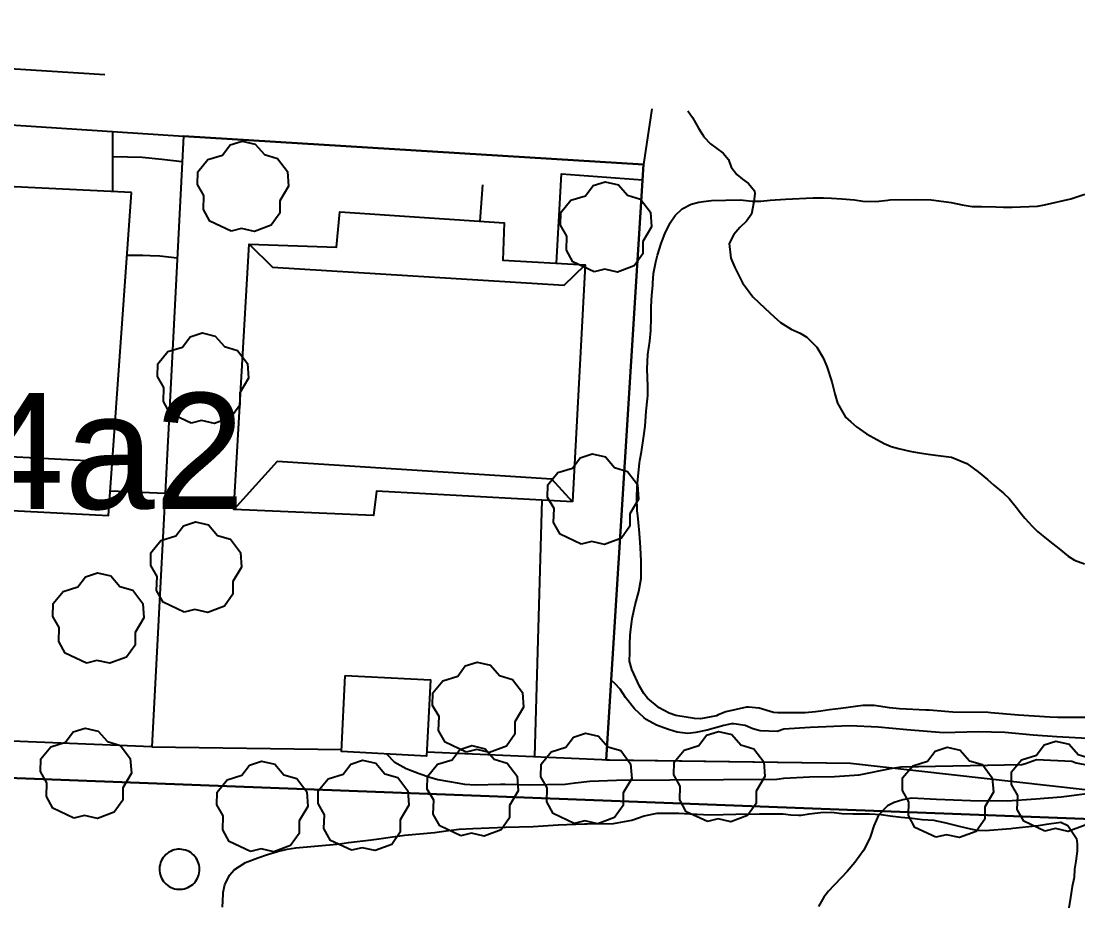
# Model space of a CAD drawing. Extents: x 483350 to 484165, y 4631134 to 4631561.
# Drawn here: x 484077.66 to 484123.21, y 4631409.54 to 4631447.63 of the extents above; entities that cross this region are included whole.
import ezdxf

# ---------------------------------------------------------------- set-up
doc = ezdxf.new("R2010")
doc.units = 0
doc.header["$MEASUREMENT"] = 0
doc.layers.add('1000_corbes', color=35, linetype='Continuous', plot=False)
doc.layers.add('_POUM POLIGON', color=5, linetype='Continuous', lineweight=30)
for name, color, linetype in [('_txt claus 1000', 255, 'Continuous'), ('camins', 252, 'Continuous'), ('edificació', 252, 'Continuous'), ('hidrografia', 165, 'Continuous'), ('illes', 252, 'Continuous'), ('parcel.les', 252, 'Continuous'), ('voreres', 252, 'Continuous')]:
    doc.layers.add(name, color=color, linetype=linetype)
doc.layers.add('vegetació_arbres', color=7, linetype='Continuous', true_color=0x8bb078)
doc.styles.add('1000SW50', font='swissl.ttf', dxfattribs={"height": 5})

msp = doc.modelspace()

# ---------------------------------------------------------------- linework, layer by layer
at = {"layer": '1000_corbes', "flags": 128}
for points in [[(484106.403, 4631443.758), (484106.591, 4631443.479), (484106.85, 4631443.025), (484107.024, 4631442.74), (484107.093, 4631442.65), (484107.376, 4631442.342), (484107.923, 4631441.946), (484108.142, 4631441.663), (484108.264, 4631441.332), (484108.504, 4631441.024), (484108.75, 4631440.819), (484109.009, 4631440.629), (484109.272, 4631440.311), (484109.289, 4631440.199), (484109.237, 4631439.842), (484109.135, 4631439.31), (484108.932, 4631439.013), (484108.641, 4631438.737), (484108.374, 4631438.429), (484108.175, 4631438.053), (484108.248, 4631437.417), (484108.42, 4631437.01), (484108.755, 4631436.353), (484109.2, 4631435.748), (484109.718, 4631435.259), (484110.112, 4631434.883), (484110.385, 4631434.637), (484110.851, 4631434.353), (484111.239, 4631434.175), (484111.529, 4631434.006), (484111.962, 4631433.578), (484112.229, 4631433.122), (484112.385, 4631432.745), (484112.607, 4631432.083), (484112.739, 4631431.56), (484112.85, 4631431.169), (484113.199, 4631430.559), (484113.417, 4631430.352), (484113.671, 4631430.144), (484114.103, 4631429.847), (484114.41, 4631429.662), (484114.859, 4631429.419), (484115.163, 4631429.302), (484115.482, 4631429.203), (484115.961, 4631429.089), (484116.284, 4631429.041), (484116.761, 4631428.961), (484117.066, 4631428.918), (484117.762, 4631428.829), (484118.416, 4631428.563), (484118.905, 4631428.21), (484119.313, 4631427.868), (484119.592, 4631427.634), (484120.004, 4631427.29), (484120.24, 4631427.05), (484120.545, 4631426.684), (484120.734, 4631426.439), (484120.922, 4631426.2), (484121.232, 4631425.856), (484121.467, 4631425.633), (484121.855, 4631425.317), (484122.126, 4631425.104), (484122.387, 4631424.891), (484122.795, 4631424.567), (484123.067, 4631424.392), (484123.491, 4631424.241)], [(484106.403, 4631443.758), (484106.591, 4631443.479), (484106.85, 4631443.025), (484107.024, 4631442.74), (484107.093, 4631442.65), (484107.376, 4631442.342), (484107.923, 4631441.946), (484108.142, 4631441.663), (484108.264, 4631441.332), (484108.504, 4631441.024), (484108.75, 4631440.819), (484109.009, 4631440.629), (484109.272, 4631440.311), (484109.289, 4631440.199), (484109.237, 4631439.842), (484109.135, 4631439.31), (484108.932, 4631439.013), (484108.641, 4631438.737), (484108.374, 4631438.429), (484108.175, 4631438.053), (484108.248, 4631437.417), (484108.42, 4631437.01), (484108.755, 4631436.353), (484109.2, 4631435.748), (484109.718, 4631435.259), (484110.112, 4631434.883), (484110.385, 4631434.637), (484110.851, 4631434.353), (484111.239, 4631434.175), (484111.529, 4631434.006), (484111.962, 4631433.578), (484112.229, 4631433.122), (484112.385, 4631432.745), (484112.607, 4631432.083), (484112.739, 4631431.56), (484112.85, 4631431.169), (484113.199, 4631430.559), (484113.417, 4631430.352), (484113.671, 4631430.144), (484114.103, 4631429.847), (484114.41, 4631429.662), (484114.859, 4631429.419), (484115.163, 4631429.302), (484115.482, 4631429.203), (484115.961, 4631429.089), (484116.284, 4631429.041), (484116.761, 4631428.961), (484117.066, 4631428.918), (484117.762, 4631428.829), (484118.416, 4631428.563), (484118.905, 4631428.21), (484119.313, 4631427.868), (484119.592, 4631427.634), (484120.004, 4631427.29), (484120.24, 4631427.05), (484120.545, 4631426.684), (484120.734, 4631426.439), (484120.922, 4631426.2), (484121.232, 4631425.856), (484121.467, 4631425.633), (484121.855, 4631425.317), (484122.126, 4631425.104), (484122.387, 4631424.891), (484122.795, 4631424.567), (484123.067, 4631424.392), (484123.491, 4631424.241)], [(484084.606, 4631441.566), (484083.721, 4631441.668), (484082.878, 4631441.76), (484081.611, 4631441.783)], [(484084.606, 4631441.566), (484083.721, 4631441.668), (484082.878, 4631441.76), (484081.611, 4631441.783)], [(484082.225, 4631437.54), (484082.908, 4631437.536), (484083.225, 4631437.53), (484083.64, 4631437.512), (484084.392, 4631437.421)], [(484082.225, 4631437.54), (484082.908, 4631437.536), (484083.225, 4631437.53), (484083.64, 4631437.512), (484084.392, 4631437.421)], [(484123.627, 4631416.711), (484122.294, 4631416.785), (484121.28, 4631416.848), (484120.056, 4631416.96), (484118.904, 4631416.996), (484118.421, 4631416.979), (484117.414, 4631416.954), (484115.835, 4631417.078), (484114.6, 4631417.189), (484113.379, 4631417.25), (484111.669, 4631417.186), (484110.529, 4631417.103), (484110.242, 4631417.012), (484109.507, 4631417.044), (484109.2, 4631417.121), (484108.872, 4631417.266), (484108.381, 4631417.336), (484108.274, 4631417.336), (484107.949, 4631417.274), (484107.229, 4631417.061), (484106.741, 4631416.961), (484106.401, 4631416.924), (484105.939, 4631416.979), (484105.556, 4631417.092), (484105.045, 4631417.278), (484104.607, 4631417.532), (484104.498, 4631417.614), (484104.093, 4631417.99), (484103.711, 4631418.474), (484103.477, 4631418.835), (484103.254, 4631419.078), (484103.097, 4631419.22)], [(484123.627, 4631416.711), (484122.294, 4631416.785), (484121.28, 4631416.848), (484120.056, 4631416.96), (484118.904, 4631416.996), (484118.421, 4631416.979), (484117.414, 4631416.954), (484115.835, 4631417.078), (484114.6, 4631417.189), (484113.379, 4631417.25), (484111.669, 4631417.186), (484110.529, 4631417.103), (484110.242, 4631417.012), (484109.507, 4631417.044), (484109.2, 4631417.121), (484108.872, 4631417.266), (484108.381, 4631417.336), (484108.274, 4631417.336), (484107.949, 4631417.274), (484107.229, 4631417.061), (484106.741, 4631416.961), (484106.401, 4631416.924), (484105.939, 4631416.979), (484105.556, 4631417.092), (484105.045, 4631417.278), (484104.607, 4631417.532), (484104.498, 4631417.614), (484104.093, 4631417.99), (484103.711, 4631418.474), (484103.477, 4631418.835), (484103.254, 4631419.078), (484103.097, 4631419.22)], [(484093.419, 4631416.039), (484093.737, 4631415.708), (484094.257, 4631415.412), (484094.812, 4631415.192), (484095.279, 4631415.041), (484095.618, 4631414.945), (484096.127, 4631414.847), (484096.453, 4631414.791), (484096.765, 4631414.742), (484097.248, 4631414.705), (484098.32, 4631414.736), (484098.521, 4631414.738), (484099.57, 4631414.713), (484101.107, 4631414.735), (484101.534, 4631414.791), (484102.179, 4631414.862), (484103.316, 4631414.904), (484110.229, 4631414.955), (484110.527, 4631414.999), (484111.646, 4631415.052), (484112.719, 4631415.066), (484113.782, 4631415.147), (484115.209, 4631415.434), (484115.594, 4631415.485), (484120.789, 4631415.588), (484120.957, 4631415.63), (484121.418, 4631415.796), (484122.954, 4631415.732), (484123.136, 4631415.66), (484123.646, 4631415.556)], [(484093.419, 4631416.039), (484093.737, 4631415.708), (484094.257, 4631415.412), (484094.812, 4631415.192), (484095.279, 4631415.041), (484095.618, 4631414.945), (484096.127, 4631414.847), (484096.453, 4631414.791), (484096.765, 4631414.742), (484097.248, 4631414.705), (484098.32, 4631414.736), (484098.521, 4631414.738), (484099.57, 4631414.713), (484101.107, 4631414.735), (484101.534, 4631414.791), (484102.179, 4631414.862), (484103.316, 4631414.904), (484110.229, 4631414.955), (484110.527, 4631414.999), (484111.646, 4631415.052), (484112.719, 4631415.066), (484113.782, 4631415.147), (484115.209, 4631415.434), (484115.594, 4631415.485), (484120.789, 4631415.588), (484120.957, 4631415.63), (484121.418, 4631415.796), (484122.954, 4631415.732), (484123.136, 4631415.66), (484123.646, 4631415.556)], [(484123.945, 4631414.359), (484123.146, 4631414.271), (484122.834, 4631414.224), (484122.493, 4631414.18), (484121.39, 4631414.092), (484120.177, 4631414.011), (484118.576, 4631414.015), (484117.117, 4631414.08), (484116.033, 4631414.131), (484115.668, 4631414.061), (484115.291, 4631413.953), (484114.999, 4631413.808), (484114.618, 4631413.397), (484114.412, 4631412.941), (484114.283, 4631412.546), (484114.236, 4631412.411), (484113.973, 4631411.879), (484113.592, 4631411.36), (484113.261, 4631410.98), (484113.038, 4631410.734), (484112.689, 4631410.37), (484112.464, 4631410.12), (484112.265, 4631409.863), (484112.032, 4631409.46)], [(484123.945, 4631414.359), (484123.146, 4631414.271), (484122.834, 4631414.224), (484122.493, 4631414.18), (484121.39, 4631414.092), (484120.177, 4631414.011), (484118.576, 4631414.015), (484117.117, 4631414.08), (484116.033, 4631414.131), (484115.668, 4631414.061), (484115.291, 4631413.953), (484114.999, 4631413.808), (484114.618, 4631413.397), (484114.412, 4631412.941), (484114.283, 4631412.546), (484114.236, 4631412.411), (484113.973, 4631411.879), (484113.592, 4631411.36), (484113.261, 4631410.98), (484113.038, 4631410.734), (484112.689, 4631410.37), (484112.464, 4631410.12), (484112.265, 4631409.863), (484112.032, 4631409.46)]]:
    msp.add_lwpolyline(points, dxfattribs=at)
at = {"layer": '_POUM POLIGON', "flags": 128}
msp.add_lwpolyline([(484015.665, 4631417.351), (484141.171, 4631412.567)], dxfattribs=at)
at = {"layer": 'camins', "flags": 128}
for points in [[(484116.794, 4631417.927), (484116.658, 4631417.931), (484115.525, 4631417.988), (484115.095, 4631418.036), (484114.43, 4631418.123), (484113.937, 4631418.126), (484112.995, 4631418), (484112.502, 4631417.943), (484112.134, 4631417.892), (484111.901, 4631417.86), (484111.458, 4631417.812), (484110.292, 4631417.807), (484110.089, 4631417.833), (484109.465, 4631418.013), (484109.015, 4631418.063), (484108.922, 4631418.055), (484108.029, 4631417.853), (484107.707, 4631417.723), (484107.635, 4631417.691), (484106.937, 4631417.56), (484106.69, 4631417.567), (484105.882, 4631417.692), (484105.585, 4631417.804), (484105.156, 4631418.034), (484104.661, 4631418.452), (484104.506, 4631418.651), (484104.312, 4631418.961), (484103.977, 4631419.682), (484103.878, 4631420.046), (484103.899, 4631420.415), (484103.897, 4631420.777), (484103.91, 4631421.169), (484103.921, 4631421.288), (484103.997, 4631421.887), (484104.122, 4631422.469), (484104.285, 4631423.044), (484104.38, 4631423.598), (484104.383, 4631423.918), (484104.383, 4631424.026), (484104.381, 4631424.346), (484104.355, 4631424.939), (484104.306, 4631425.554), (484104.268, 4631426.014), (484104.235, 4631426.324), (484104.213, 4631426.515), (484104.193, 4631427.114), (484104.211, 4631427.54), (484104.257, 4631428.01), (484104.309, 4631428.571), (484104.326, 4631428.691), (484104.394, 4631429.065), (484104.502, 4631429.753), (484104.552, 4631430.167), (484104.6, 4631430.818), (484104.657, 4631431.348), (484104.669, 4631431.487), (484104.679, 4631431.887), (484104.642, 4631432.647), (484104.673, 4631433.255), (484104.758, 4631433.84), (484104.805, 4631434.298), (484104.808, 4631434.409), (484104.82, 4631434.721), (484104.814, 4631435.313), (484104.847, 4631435.816), (484104.882, 4631436.231), (484104.891, 4631436.331), (484104.92, 4631436.746), (484105.016, 4631437.252), (484105.094, 4631437.548), (484105.251, 4631438.052), (484105.286, 4631438.155), (484105.411, 4631438.462), (484105.635, 4631438.938), (484105.857, 4631439.256), (484106.156, 4631439.546), (484106.536, 4631439.748), (484106.872, 4631439.833), (484107.074, 4631439.855), (484107.412, 4631439.895), (484108.645, 4631439.926), (484109.172, 4631439.877), (484109.546, 4631439.874), (484109.952, 4631439.918), (484110.606, 4631439.964), (484111.804, 4631440.015), (484112.249, 4631440.013), (484112.584, 4631439.997), (484113.03, 4631439.977), (484113.585, 4631439.924), (484113.933, 4631439.869), (484114.497, 4631439.862), (484115.01, 4631439.917), (484115.109, 4631439.925), (484116.221, 4631439.941), (484116.882, 4631439.927), (484116.999, 4631439.914), (484117.749, 4631439.814), (484118.224, 4631439.72), (484118.647, 4631439.646), (484118.973, 4631439.643)], [(484116.794, 4631417.927), (484116.658, 4631417.931), (484115.525, 4631417.988), (484115.095, 4631418.036), (484114.43, 4631418.123), (484113.937, 4631418.126), (484112.995, 4631418), (484112.502, 4631417.943), (484112.134, 4631417.892), (484111.901, 4631417.86), (484111.458, 4631417.812), (484110.292, 4631417.807), (484110.089, 4631417.833), (484109.465, 4631418.013), (484109.015, 4631418.063), (484108.922, 4631418.055), (484108.029, 4631417.853), (484107.707, 4631417.723), (484107.635, 4631417.691), (484106.937, 4631417.56), (484106.69, 4631417.567), (484105.882, 4631417.692), (484105.585, 4631417.804), (484105.156, 4631418.034), (484104.661, 4631418.452), (484104.506, 4631418.651), (484104.312, 4631418.961), (484103.977, 4631419.682), (484103.878, 4631420.046), (484103.899, 4631420.415), (484103.897, 4631420.777), (484103.91, 4631421.169), (484103.921, 4631421.288), (484103.997, 4631421.887), (484104.122, 4631422.469), (484104.285, 4631423.044), (484104.38, 4631423.598), (484104.383, 4631423.918), (484104.383, 4631424.026), (484104.381, 4631424.346), (484104.355, 4631424.939), (484104.306, 4631425.554), (484104.268, 4631426.014), (484104.235, 4631426.324), (484104.213, 4631426.515), (484104.193, 4631427.114), (484104.211, 4631427.54), (484104.257, 4631428.01), (484104.309, 4631428.571), (484104.326, 4631428.691), (484104.394, 4631429.065), (484104.502, 4631429.753), (484104.552, 4631430.167), (484104.6, 4631430.818), (484104.657, 4631431.348), (484104.669, 4631431.487), (484104.679, 4631431.887), (484104.642, 4631432.647), (484104.673, 4631433.255), (484104.758, 4631433.84), (484104.805, 4631434.298), (484104.808, 4631434.409), (484104.82, 4631434.721), (484104.814, 4631435.313), (484104.847, 4631435.816), (484104.882, 4631436.231), (484104.891, 4631436.331), (484104.92, 4631436.746), (484105.016, 4631437.252), (484105.094, 4631437.548), (484105.251, 4631438.052), (484105.286, 4631438.155), (484105.411, 4631438.462), (484105.635, 4631438.938), (484105.857, 4631439.256), (484106.156, 4631439.546), (484106.536, 4631439.748), (484106.872, 4631439.833), (484107.074, 4631439.855), (484107.412, 4631439.895), (484108.645, 4631439.926), (484109.172, 4631439.877), (484109.546, 4631439.874), (484109.952, 4631439.918), (484110.606, 4631439.964), (484111.804, 4631440.015), (484112.249, 4631440.013), (484112.584, 4631439.997), (484113.03, 4631439.977), (484113.585, 4631439.924), (484113.933, 4631439.869), (484114.497, 4631439.862), (484115.01, 4631439.917), (484115.109, 4631439.925), (484116.221, 4631439.941), (484116.882, 4631439.927), (484116.999, 4631439.914), (484117.749, 4631439.814), (484118.224, 4631439.72), (484118.647, 4631439.646), (484118.973, 4631439.643)], [(484118.973, 4631439.643), (484119.06, 4631439.645), (484119.673, 4631439.632), (484120, 4631439.612), (484120.379, 4631439.609), (484121.462, 4631439.657), (484121.762, 4631439.716), (484122.909, 4631439.974)], [(484118.973, 4631439.643), (484119.06, 4631439.645), (484119.673, 4631439.632), (484120, 4631439.612), (484120.379, 4631439.609), (484121.462, 4631439.657), (484121.762, 4631439.716), (484122.909, 4631439.974)], [(484122.909, 4631439.974), (484123.511, 4631440.17)], [(484122.909, 4631439.974), (484123.511, 4631440.17)], [(484123.569, 4631417.608), (484122.348, 4631417.615), (484121.999, 4631417.622), (484120.649, 4631417.713), (484119.462, 4631417.818), (484119.337, 4631417.822), (484117.813, 4631417.839), (484116.794, 4631417.927)], [(484123.569, 4631417.608), (484122.348, 4631417.615), (484121.999, 4631417.622), (484120.649, 4631417.713), (484119.462, 4631417.818), (484119.337, 4631417.822), (484117.813, 4631417.839), (484116.794, 4631417.927)], [(484086.334, 4631409.431), (484086.364, 4631409.99), (484086.374, 4631410.062), (484086.446, 4631410.417), (484086.607, 4631410.751), (484086.644, 4631410.815), (484086.841, 4631411.046), (484087.329, 4631411.361), (484087.862, 4631411.57), (484088.285, 4631411.706), (484088.706, 4631411.838), (484089.123, 4631411.931), (484089.502, 4631411.993), (484091.261, 4631412.153), (484091.393, 4631412.169), (484091.77, 4631412.217), (484092.761, 4631412.337), (484093.079, 4631412.379), (484093.565, 4631412.452), (484093.877, 4631412.5), (484094.195, 4631412.542), (484095.472, 4631412.657), (484096.087, 4631412.743), (484096.535, 4631412.798), (484097.134, 4631412.829), (484098.538, 4631412.883), (484099.735, 4631412.92), (484100.81, 4631412.991), (484101.944, 4631413.03), (484102.057, 4631413.031), (484103.198, 4631413.042), (484103.98, 4631413.188), (484104.508, 4631413.38), (484105.069, 4631413.489), (484106.009, 4631413.493), (484106.489, 4631413.464), (484107.379, 4631413.411), (484108.459, 4631413.451), (484109.478, 4631413.459), (484109.959, 4631413.456), (484110.506, 4631413.454), (484110.834, 4631413.423), (484111.166, 4631413.398), (484111.282, 4631413.406), (484111.633, 4631413.462), (484112.247, 4631413.533), (484112.701, 4631413.512), (484113.028, 4631413.481), (484113.514, 4631413.458), (484114.222, 4631413.456), (484114.722, 4631413.425), (484115.11, 4631413.378), (484115.589, 4631413.323), (484116.059, 4631413.266), (484116.495, 4631413.218), (484117.003, 4631413.185), (484117.118, 4631413.163)], [(484086.334, 4631409.431), (484086.364, 4631409.99), (484086.374, 4631410.062), (484086.446, 4631410.417), (484086.607, 4631410.751), (484086.644, 4631410.815), (484086.841, 4631411.046), (484087.329, 4631411.361), (484087.862, 4631411.57), (484088.285, 4631411.706), (484088.706, 4631411.838), (484089.123, 4631411.931), (484089.502, 4631411.993), (484091.261, 4631412.153), (484091.393, 4631412.169), (484091.77, 4631412.217), (484092.761, 4631412.337), (484093.079, 4631412.379), (484093.565, 4631412.452), (484093.877, 4631412.5), (484094.195, 4631412.542), (484095.472, 4631412.657), (484096.087, 4631412.743), (484096.535, 4631412.798), (484097.134, 4631412.829), (484098.538, 4631412.883), (484099.735, 4631412.92), (484100.81, 4631412.991), (484101.944, 4631413.03), (484102.057, 4631413.031), (484103.198, 4631413.042), (484103.98, 4631413.188), (484104.508, 4631413.38), (484105.069, 4631413.489), (484106.009, 4631413.493), (484106.489, 4631413.464), (484107.379, 4631413.411), (484108.459, 4631413.451), (484109.478, 4631413.459), (484109.959, 4631413.456), (484110.506, 4631413.454), (484110.834, 4631413.423), (484111.166, 4631413.398), (484111.282, 4631413.406), (484111.633, 4631413.462), (484112.247, 4631413.533), (484112.701, 4631413.512), (484113.028, 4631413.481), (484113.514, 4631413.458), (484114.222, 4631413.456), (484114.722, 4631413.425), (484115.11, 4631413.378), (484115.589, 4631413.323), (484116.059, 4631413.266), (484116.495, 4631413.218), (484117.003, 4631413.185), (484117.118, 4631413.163)], [(484117.118, 4631413.163), (484117.465, 4631413.087), (484117.981, 4631412.956), (484118.444, 4631412.836), (484118.858, 4631412.758), (484119.208, 4631412.74), (484120.322, 4631412.829), (484120.404, 4631412.836), (484121.516, 4631412.96), (484121.858, 4631413.018), (484122.466, 4631413.1), (484122.771, 4631412.955), (484123.143, 4631412.394), (484123.18, 4631412.166), (484123.18, 4631411.849), (484123.126, 4631411.413), (484123.056, 4631411.072), (484123.041, 4631410.715), (484122.963, 4631410.322), (484122.885, 4631409.854), (484122.813, 4631409.403)], [(484117.118, 4631413.163), (484117.465, 4631413.087), (484117.981, 4631412.956), (484118.444, 4631412.836), (484118.858, 4631412.758), (484119.208, 4631412.74), (484120.322, 4631412.829), (484120.404, 4631412.836), (484121.516, 4631412.96), (484121.858, 4631413.018), (484122.466, 4631413.1), (484122.771, 4631412.955), (484123.143, 4631412.394), (484123.18, 4631412.166), (484123.18, 4631411.849), (484123.126, 4631411.413), (484123.056, 4631411.072), (484123.041, 4631410.715), (484122.963, 4631410.322), (484122.885, 4631409.854), (484122.813, 4631409.403)]]:
    msp.add_lwpolyline(points, dxfattribs=at)
at = {"layer": 'edificació', "flags": 128}
for points in [[(484082.419, 4631440.251), (484074.682, 4631440.613), (484074.609, 4631440.221), (484067.875, 4631440.568), (484066.912, 4631427.064), (484081.424, 4631426.323), (484082.419, 4631440.251)], [(484082.419, 4631440.251), (484074.682, 4631440.613), (484074.609, 4631440.221), (484067.875, 4631440.568), (484066.912, 4631427.064), (484081.424, 4631426.323), (484082.419, 4631440.251)], [(484074.609, 4631440.221), (484073.886, 4631429.03), (484081.589, 4631428.633)], [(484074.609, 4631440.221), (484073.886, 4631429.03), (484081.589, 4631428.633)], [(484101.423, 4631426.907), (484092.973, 4631427.373), (484092.846, 4631426.324), (484086.834, 4631426.581), (484087.493, 4631438.013), (484091.252, 4631437.884), (484091.396, 4631439.407), (484098.481, 4631438.943), (484098.424, 4631437.326), (484101.972, 4631437.129), (484101.423, 4631426.907)], [(484101.423, 4631426.907), (484092.973, 4631427.373), (484092.846, 4631426.324), (484086.834, 4631426.581), (484087.493, 4631438.013), (484091.252, 4631437.884), (484091.396, 4631439.407), (484098.481, 4631438.943), (484098.424, 4631437.326), (484101.972, 4631437.129), (484101.423, 4631426.907)], [(484087.493, 4631438.013), (484088.495, 4631437.029), (484101.06, 4631436.254), (484101.972, 4631437.129)], [(484087.493, 4631438.013), (484088.495, 4631437.029), (484101.06, 4631436.254), (484101.972, 4631437.129)], [(484101.423, 4631426.907), (484100.541, 4631427.883), (484088.696, 4631428.645), (484086.834, 4631426.581)], [(484101.423, 4631426.907), (484100.541, 4631427.883), (484088.696, 4631428.645), (484086.834, 4631426.581)]]:
    msp.add_lwpolyline(points, dxfattribs=at)
at = {"layer": 'hidrografia', "flags": 128}
msp.add_lwpolyline([(484083.623, 4631411.087), (484083.625, 4631411.004), (484083.635, 4631410.922), (484083.654, 4631410.84), (484083.68, 4631410.761), (484083.713, 4631410.685), (484083.753, 4631410.613), (484083.801, 4631410.544), (484083.854, 4631410.481), (484083.914, 4631410.423), (484083.979, 4631410.371), (484084.048, 4631410.325), (484084.122, 4631410.287), (484084.199, 4631410.255), (484084.278, 4631410.231), (484084.36, 4631410.215), (484084.443, 4631410.207), (484084.526, 4631410.207), (484084.609, 4631410.215), (484084.69, 4631410.23), (484084.77, 4631410.254), (484084.847, 4631410.285), (484084.921, 4631410.323), (484084.991, 4631410.368), (484085.056, 4631410.42), (484085.116, 4631410.478), (484085.17, 4631410.541), (484085.217, 4631410.609), (484085.258, 4631410.681), (484085.292, 4631410.757), (484085.318, 4631410.836), (484085.337, 4631410.917), (484085.348, 4631410.999), (484085.351, 4631411.082), (484085.345, 4631411.165), (484085.332, 4631411.247), (484085.311, 4631411.328), (484085.283, 4631411.406), (484085.247, 4631411.481), (484085.204, 4631411.552), (484085.154, 4631411.619), (484085.098, 4631411.68), (484085.037, 4631411.736), (484084.97, 4631411.786), (484084.899, 4631411.829), (484084.825, 4631411.865), (484084.747, 4631411.894), (484084.666, 4631411.915), (484084.584, 4631411.929), (484084.501, 4631411.934), (484084.418, 4631411.931), (484084.336, 4631411.921), (484084.255, 4631411.902), (484084.176, 4631411.876), (484084.1, 4631411.843), (484084.027, 4631411.802), (484083.959, 4631411.754), (484083.896, 4631411.701), (484083.838, 4631411.641), (484083.786, 4631411.576), (484083.741, 4631411.506), (484083.702, 4631411.433), (484083.671, 4631411.356), (484083.647, 4631411.276), (484083.631, 4631411.194), (484083.624, 4631411.112), (484083.623, 4631411.087)], dxfattribs=at)
msp.add_lwpolyline([(484083.623, 4631411.087), (484083.625, 4631411.004), (484083.635, 4631410.922), (484083.654, 4631410.84), (484083.68, 4631410.761), (484083.713, 4631410.685), (484083.753, 4631410.613), (484083.801, 4631410.544), (484083.854, 4631410.481), (484083.914, 4631410.423), (484083.979, 4631410.371), (484084.048, 4631410.325), (484084.122, 4631410.287), (484084.199, 4631410.255), (484084.278, 4631410.231), (484084.36, 4631410.215), (484084.443, 4631410.207), (484084.526, 4631410.207), (484084.609, 4631410.215), (484084.69, 4631410.23), (484084.77, 4631410.254), (484084.847, 4631410.285), (484084.921, 4631410.323), (484084.991, 4631410.368), (484085.056, 4631410.42), (484085.116, 4631410.478), (484085.17, 4631410.541), (484085.217, 4631410.609), (484085.258, 4631410.681), (484085.292, 4631410.757), (484085.318, 4631410.836), (484085.337, 4631410.917), (484085.348, 4631410.999), (484085.351, 4631411.082), (484085.345, 4631411.165), (484085.332, 4631411.247), (484085.311, 4631411.328), (484085.283, 4631411.406), (484085.247, 4631411.481), (484085.204, 4631411.552), (484085.154, 4631411.619), (484085.098, 4631411.68), (484085.037, 4631411.736), (484084.97, 4631411.786), (484084.899, 4631411.829), (484084.825, 4631411.865), (484084.747, 4631411.894), (484084.666, 4631411.915), (484084.584, 4631411.929), (484084.501, 4631411.934), (484084.418, 4631411.931), (484084.336, 4631411.921), (484084.255, 4631411.902), (484084.176, 4631411.876), (484084.1, 4631411.843), (484084.027, 4631411.802), (484083.959, 4631411.754), (484083.896, 4631411.701), (484083.838, 4631411.641), (484083.786, 4631411.576), (484083.741, 4631411.506), (484083.702, 4631411.433), (484083.671, 4631411.356), (484083.647, 4631411.276), (484083.631, 4631411.194), (484083.624, 4631411.112), (484083.623, 4631411.087)], dxfattribs=at)
at = {"layer": 'illes', "flags": 128}
msp.add_lwpolyline([(484102.883, 4631415.787), (484113.402, 4631415.644), (484137.857, 4631412.898), (484142.492, 4631412.435), (484142.152, 4631409.036), (484140.856, 4631405.946), (484139.132, 4631395.555), (484136.573, 4631381.683), (484121.55, 4631382.223), (484082.642, 4631383.85), (484067.661, 4631384.477), (484064.415, 4631384.595), (484052.528, 4631385.071), (484014.754, 4631386.53), (484010.45, 4631390.287), (484016.001, 4631419.095), (484021.159, 4631446.579), (484050.46, 4631444.817), (484051.96, 4631444.334), (484058.279, 4631443.843), (484065.569, 4631443.58), (484065.592, 4631443.923), (484084.663, 4631442.673), (484104.49, 4631441.452)], close=True, dxfattribs=at)
msp.add_lwpolyline([(484102.883, 4631415.787), (484113.402, 4631415.644), (484137.857, 4631412.898), (484142.492, 4631412.435), (484142.152, 4631409.036), (484140.856, 4631405.946), (484139.132, 4631395.555), (484136.573, 4631381.683), (484121.55, 4631382.223), (484082.642, 4631383.85), (484067.661, 4631384.477), (484064.415, 4631384.595), (484052.528, 4631385.071), (484014.754, 4631386.53), (484010.45, 4631390.287), (484016.001, 4631419.095), (484021.159, 4631446.579), (484050.46, 4631444.817), (484051.96, 4631444.334), (484058.279, 4631443.843), (484065.569, 4631443.58), (484065.592, 4631443.923), (484084.663, 4631442.673), (484104.49, 4631441.452)], close=True, dxfattribs=at)
at = {"layer": 'parcel.les', "flags": 128}
for points in [[(484083.295, 4631416.346), (484063.761, 4631417.141), (484065.592, 4631443.923), (484084.663, 4631442.673)], [(484083.295, 4631416.346), (484063.761, 4631417.141), (484065.592, 4631443.923), (484084.663, 4631442.673)], [(484081.615, 4631440.289), (484081.608, 4631442.873)], [(484081.615, 4631440.289), (484081.608, 4631442.873)], [(484102.883, 4631415.791), (484104.49, 4631441.452), (484084.663, 4631442.673), (484083.869, 4631427.289)], [(484102.883, 4631415.791), (484104.49, 4631441.452), (484084.663, 4631442.673), (484083.869, 4631427.289)], [(484100.732, 4631437.198), (484100.948, 4631441.049), (484104.448, 4631440.787)], [(484100.732, 4631437.198), (484100.948, 4631441.049), (484104.448, 4631440.787)], [(484097.543, 4631440.568), (484097.426, 4631439.012)], [(484097.543, 4631440.568), (484097.426, 4631439.012)], [(484081.5, 4631427.382), (484083.869, 4631427.289), (484083.295, 4631416.346)], [(484081.5, 4631427.382), (484083.869, 4631427.289), (484083.295, 4631416.346)], [(484100.102, 4631426.98), (484099.784, 4631415.928)], [(484100.102, 4631426.98), (484099.784, 4631415.928)], [(484091.633, 4631419.423), (484095.302, 4631419.232), (484095.132, 4631415.95), (484091.463, 4631416.141), (484091.633, 4631419.423)], [(484091.633, 4631419.423), (484095.302, 4631419.232), (484095.132, 4631415.95), (484091.463, 4631416.141), (484091.633, 4631419.423)], [(484083.295, 4631416.346), (484091.468, 4631416.24)], [(484083.295, 4631416.346), (484091.468, 4631416.24)], [(484095.141, 4631416.133), (484103.017, 4631415.785), (484113.402, 4631415.644)], [(484095.141, 4631416.133), (484103.017, 4631415.785), (484113.402, 4631415.644)]]:
    msp.add_lwpolyline(points, dxfattribs=at)
at = {"layer": 'vegetació_arbres', "flags": 128}
for points in [[(484086.707, 4631438.58), (484085.799, 4631439.004), (484085.517, 4631439.512), (484085.539, 4631440.11), (484085.263, 4631440.59), (484085.271, 4631441.138), (484085.703, 4631441.66), (484086.343, 4631441.858), (484086.671, 4631442.298), (484087.187, 4631442.464), (484087.755, 4631442.334), (484088.147, 4631441.88), (484088.709, 4631441.714), (484089.135, 4631441.146), (484089.183, 4631440.52), (484088.807, 4631439.89), (484088.807, 4631439.354), (484088.443, 4631438.834), (484087.719, 4631438.566), (484087.165, 4631438.69), (484086.707, 4631438.58)], [(484086.707, 4631438.58), (484085.799, 4631439.004), (484085.517, 4631439.512), (484085.539, 4631440.11), (484085.263, 4631440.59), (484085.271, 4631441.138), (484085.703, 4631441.66), (484086.343, 4631441.858), (484086.671, 4631442.298), (484087.187, 4631442.464), (484087.755, 4631442.334), (484088.147, 4631441.88), (484088.709, 4631441.714), (484089.135, 4631441.146), (484089.183, 4631440.52), (484088.807, 4631439.89), (484088.807, 4631439.354), (484088.443, 4631438.834), (484087.719, 4631438.566), (484087.165, 4631438.69), (484086.707, 4631438.58)], [(484102.354, 4631436.827), (484101.446, 4631437.251), (484101.164, 4631437.759), (484101.186, 4631438.357), (484100.91, 4631438.837), (484100.918, 4631439.385), (484101.35, 4631439.907), (484101.99, 4631440.105), (484102.318, 4631440.545), (484102.834, 4631440.711), (484103.402, 4631440.581), (484103.794, 4631440.127), (484104.356, 4631439.961), (484104.782, 4631439.393), (484104.83, 4631438.767), (484104.454, 4631438.137), (484104.454, 4631437.601), (484104.09, 4631437.081), (484103.366, 4631436.813), (484102.812, 4631436.937), (484102.354, 4631436.827)], [(484102.354, 4631436.827), (484101.446, 4631437.251), (484101.164, 4631437.759), (484101.186, 4631438.357), (484100.91, 4631438.837), (484100.918, 4631439.385), (484101.35, 4631439.907), (484101.99, 4631440.105), (484102.318, 4631440.545), (484102.834, 4631440.711), (484103.402, 4631440.581), (484103.794, 4631440.127), (484104.356, 4631439.961), (484104.782, 4631439.393), (484104.83, 4631438.767), (484104.454, 4631438.137), (484104.454, 4631437.601), (484104.09, 4631437.081), (484103.366, 4631436.813), (484102.812, 4631436.937), (484102.354, 4631436.827)], [(484084.983, 4631430.304), (484084.075, 4631430.728), (484083.793, 4631431.236), (484083.815, 4631431.834), (484083.539, 4631432.314), (484083.547, 4631432.862), (484083.979, 4631433.384), (484084.619, 4631433.582), (484084.947, 4631434.022), (484085.463, 4631434.188), (484086.031, 4631434.058), (484086.423, 4631433.604), (484086.985, 4631433.438), (484087.411, 4631432.87), (484087.459, 4631432.244), (484087.083, 4631431.614), (484087.083, 4631431.078), (484086.719, 4631430.558), (484085.995, 4631430.29), (484085.441, 4631430.414), (484084.983, 4631430.304)], [(484084.983, 4631430.304), (484084.075, 4631430.728), (484083.793, 4631431.236), (484083.815, 4631431.834), (484083.539, 4631432.314), (484083.547, 4631432.862), (484083.979, 4631433.384), (484084.619, 4631433.582), (484084.947, 4631434.022), (484085.463, 4631434.188), (484086.031, 4631434.058), (484086.423, 4631433.604), (484086.985, 4631433.438), (484087.411, 4631432.87), (484087.459, 4631432.244), (484087.083, 4631431.614), (484087.083, 4631431.078), (484086.719, 4631430.558), (484085.995, 4631430.29), (484085.441, 4631430.414), (484084.983, 4631430.304)], [(484101.796, 4631425.089), (484100.888, 4631425.513), (484100.606, 4631426.021), (484100.628, 4631426.619), (484100.352, 4631427.099), (484100.36, 4631427.647), (484100.792, 4631428.169), (484101.432, 4631428.367), (484101.76, 4631428.807), (484102.276, 4631428.973), (484102.844, 4631428.843), (484103.236, 4631428.389), (484103.798, 4631428.223), (484104.224, 4631427.655), (484104.272, 4631427.029), (484103.896, 4631426.399), (484103.896, 4631425.863), (484103.532, 4631425.343), (484102.808, 4631425.075), (484102.254, 4631425.199), (484101.796, 4631425.089)], [(484101.796, 4631425.089), (484100.888, 4631425.513), (484100.606, 4631426.021), (484100.628, 4631426.619), (484100.352, 4631427.099), (484100.36, 4631427.647), (484100.792, 4631428.169), (484101.432, 4631428.367), (484101.76, 4631428.807), (484102.276, 4631428.973), (484102.844, 4631428.843), (484103.236, 4631428.389), (484103.798, 4631428.223), (484104.224, 4631427.655), (484104.272, 4631427.029), (484103.896, 4631426.399), (484103.896, 4631425.863), (484103.532, 4631425.343), (484102.808, 4631425.075), (484102.254, 4631425.199), (484101.796, 4631425.089)], [(484084.69, 4631422.16), (484083.782, 4631422.584), (484083.5, 4631423.092), (484083.522, 4631423.69), (484083.246, 4631424.17), (484083.254, 4631424.718), (484083.686, 4631425.24), (484084.326, 4631425.438), (484084.654, 4631425.878), (484085.17, 4631426.044), (484085.738, 4631425.914), (484086.13, 4631425.46), (484086.692, 4631425.294), (484087.118, 4631424.726), (484087.166, 4631424.1), (484086.79, 4631423.47), (484086.79, 4631422.934), (484086.426, 4631422.414), (484085.702, 4631422.146), (484085.148, 4631422.27), (484084.69, 4631422.16)], [(484084.69, 4631422.16), (484083.782, 4631422.584), (484083.5, 4631423.092), (484083.522, 4631423.69), (484083.246, 4631424.17), (484083.254, 4631424.718), (484083.686, 4631425.24), (484084.326, 4631425.438), (484084.654, 4631425.878), (484085.17, 4631426.044), (484085.738, 4631425.914), (484086.13, 4631425.46), (484086.692, 4631425.294), (484087.118, 4631424.726), (484087.166, 4631424.1), (484086.79, 4631423.47), (484086.79, 4631422.934), (484086.426, 4631422.414), (484085.702, 4631422.146), (484085.148, 4631422.27), (484084.69, 4631422.16)], [(484080.472, 4631419.962), (484079.564, 4631420.386), (484079.282, 4631420.894), (484079.304, 4631421.492), (484079.028, 4631421.972), (484079.036, 4631422.52), (484079.468, 4631423.042), (484080.108, 4631423.24), (484080.436, 4631423.68), (484080.952, 4631423.846), (484081.52, 4631423.716), (484081.912, 4631423.262), (484082.474, 4631423.096), (484082.9, 4631422.528), (484082.948, 4631421.902), (484082.572, 4631421.272), (484082.572, 4631420.736), (484082.208, 4631420.216), (484081.484, 4631419.948), (484080.93, 4631420.072), (484080.472, 4631419.962)], [(484080.472, 4631419.962), (484079.564, 4631420.386), (484079.282, 4631420.894), (484079.304, 4631421.492), (484079.028, 4631421.972), (484079.036, 4631422.52), (484079.468, 4631423.042), (484080.108, 4631423.24), (484080.436, 4631423.68), (484080.952, 4631423.846), (484081.52, 4631423.716), (484081.912, 4631423.262), (484082.474, 4631423.096), (484082.9, 4631422.528), (484082.948, 4631421.902), (484082.572, 4631421.272), (484082.572, 4631420.736), (484082.208, 4631420.216), (484081.484, 4631419.948), (484080.93, 4631420.072), (484080.472, 4631419.962)], [(484096.84, 4631416.119), (484095.932, 4631416.543), (484095.65, 4631417.051), (484095.672, 4631417.649), (484095.396, 4631418.129), (484095.404, 4631418.677), (484095.836, 4631419.199), (484096.476, 4631419.397), (484096.804, 4631419.837), (484097.32, 4631420.003), (484097.888, 4631419.873), (484098.28, 4631419.419), (484098.842, 4631419.253), (484099.268, 4631418.685), (484099.316, 4631418.059), (484098.94, 4631417.429), (484098.94, 4631416.893), (484098.576, 4631416.373), (484097.852, 4631416.105), (484097.298, 4631416.229), (484096.84, 4631416.119)], [(484096.84, 4631416.119), (484095.932, 4631416.543), (484095.65, 4631417.051), (484095.672, 4631417.649), (484095.396, 4631418.129), (484095.404, 4631418.677), (484095.836, 4631419.199), (484096.476, 4631419.397), (484096.804, 4631419.837), (484097.32, 4631420.003), (484097.888, 4631419.873), (484098.28, 4631419.419), (484098.842, 4631419.253), (484099.268, 4631418.685), (484099.316, 4631418.059), (484098.94, 4631417.429), (484098.94, 4631416.893), (484098.576, 4631416.373), (484097.852, 4631416.105), (484097.298, 4631416.229), (484096.84, 4631416.119)], [(484079.939, 4631413.273), (484079.031, 4631413.697), (484078.749, 4631414.205), (484078.771, 4631414.803), (484078.495, 4631415.283), (484078.503, 4631415.831), (484078.935, 4631416.353), (484079.575, 4631416.551), (484079.903, 4631416.991), (484080.419, 4631417.157), (484080.987, 4631417.027), (484081.379, 4631416.573), (484081.941, 4631416.407), (484082.367, 4631415.839), (484082.415, 4631415.213), (484082.039, 4631414.583), (484082.039, 4631414.047), (484081.675, 4631413.527), (484080.951, 4631413.259), (484080.397, 4631413.383), (484079.939, 4631413.273)], [(484079.939, 4631413.273), (484079.031, 4631413.697), (484078.749, 4631414.205), (484078.771, 4631414.803), (484078.495, 4631415.283), (484078.503, 4631415.831), (484078.935, 4631416.353), (484079.575, 4631416.551), (484079.903, 4631416.991), (484080.419, 4631417.157), (484080.987, 4631417.027), (484081.379, 4631416.573), (484081.941, 4631416.407), (484082.367, 4631415.839), (484082.415, 4631415.213), (484082.039, 4631414.583), (484082.039, 4631414.047), (484081.675, 4631413.527), (484080.951, 4631413.259), (484080.397, 4631413.383), (484079.939, 4631413.273)], [(484107.239, 4631413.129), (484106.331, 4631413.553), (484106.049, 4631414.061), (484106.071, 4631414.659), (484105.795, 4631415.139), (484105.803, 4631415.687), (484106.235, 4631416.209), (484106.875, 4631416.407), (484107.203, 4631416.847), (484107.719, 4631417.013), (484108.287, 4631416.883), (484108.679, 4631416.429), (484109.241, 4631416.263), (484109.667, 4631415.695), (484109.715, 4631415.069), (484109.339, 4631414.439), (484109.339, 4631413.903), (484108.975, 4631413.383), (484108.251, 4631413.115), (484107.697, 4631413.239), (484107.239, 4631413.129)], [(484107.239, 4631413.129), (484106.331, 4631413.553), (484106.049, 4631414.061), (484106.071, 4631414.659), (484105.795, 4631415.139), (484105.803, 4631415.687), (484106.235, 4631416.209), (484106.875, 4631416.407), (484107.203, 4631416.847), (484107.719, 4631417.013), (484108.287, 4631416.883), (484108.679, 4631416.429), (484109.241, 4631416.263), (484109.667, 4631415.695), (484109.715, 4631415.069), (484109.339, 4631414.439), (484109.339, 4631413.903), (484108.975, 4631413.383), (484108.251, 4631413.115), (484107.697, 4631413.239), (484107.239, 4631413.129)], [(484101.504, 4631413.049), (484100.596, 4631413.473), (484100.314, 4631413.981), (484100.336, 4631414.579), (484100.06, 4631415.059), (484100.068, 4631415.607), (484100.5, 4631416.129), (484101.14, 4631416.327), (484101.468, 4631416.767), (484101.984, 4631416.933), (484102.552, 4631416.803), (484102.944, 4631416.349), (484103.506, 4631416.183), (484103.932, 4631415.615), (484103.98, 4631414.989), (484103.604, 4631414.359), (484103.604, 4631413.823), (484103.24, 4631413.303), (484102.516, 4631413.035), (484101.962, 4631413.159), (484101.504, 4631413.049)], [(484101.504, 4631413.049), (484100.596, 4631413.473), (484100.314, 4631413.981), (484100.336, 4631414.579), (484100.06, 4631415.059), (484100.068, 4631415.607), (484100.5, 4631416.129), (484101.14, 4631416.327), (484101.468, 4631416.767), (484101.984, 4631416.933), (484102.552, 4631416.803), (484102.944, 4631416.349), (484103.506, 4631416.183), (484103.932, 4631415.615), (484103.98, 4631414.989), (484103.604, 4631414.359), (484103.604, 4631413.823), (484103.24, 4631413.303), (484102.516, 4631413.035), (484101.962, 4631413.159), (484101.504, 4631413.049)], [(484121.784, 4631412.713), (484120.876, 4631413.137), (484120.594, 4631413.645), (484120.616, 4631414.243), (484120.34, 4631414.723), (484120.348, 4631415.271), (484120.78, 4631415.793), (484121.42, 4631415.991), (484121.748, 4631416.431), (484122.264, 4631416.597), (484122.832, 4631416.467), (484123.224, 4631416.013), (484123.786, 4631415.847), (484124.212, 4631415.279), (484124.26, 4631414.653), (484123.884, 4631414.023), (484123.884, 4631413.487), (484123.52, 4631412.967), (484122.796, 4631412.699), (484122.242, 4631412.823), (484121.784, 4631412.713)], [(484121.784, 4631412.713), (484120.876, 4631413.137), (484120.594, 4631413.645), (484120.616, 4631414.243), (484120.34, 4631414.723), (484120.348, 4631415.271), (484120.78, 4631415.793), (484121.42, 4631415.991), (484121.748, 4631416.431), (484122.264, 4631416.597), (484122.832, 4631416.467), (484123.224, 4631416.013), (484123.786, 4631415.847), (484124.212, 4631415.279), (484124.26, 4631414.653), (484123.884, 4631414.023), (484123.884, 4631413.487), (484123.52, 4631412.967), (484122.796, 4631412.699), (484122.242, 4631412.823), (484121.784, 4631412.713)], [(484096.61, 4631412.515), (484095.702, 4631412.939), (484095.42, 4631413.447), (484095.442, 4631414.045), (484095.166, 4631414.525), (484095.174, 4631415.073), (484095.606, 4631415.595), (484096.246, 4631415.793), (484096.574, 4631416.233), (484097.09, 4631416.399), (484097.658, 4631416.269), (484098.05, 4631415.815), (484098.612, 4631415.649), (484099.038, 4631415.081), (484099.086, 4631414.455), (484098.71, 4631413.825), (484098.71, 4631413.289), (484098.346, 4631412.769), (484097.622, 4631412.501), (484097.068, 4631412.625), (484096.61, 4631412.515)], [(484096.61, 4631412.515), (484095.702, 4631412.939), (484095.42, 4631413.447), (484095.442, 4631414.045), (484095.166, 4631414.525), (484095.174, 4631415.073), (484095.606, 4631415.595), (484096.246, 4631415.793), (484096.574, 4631416.233), (484097.09, 4631416.399), (484097.658, 4631416.269), (484098.05, 4631415.815), (484098.612, 4631415.649), (484099.038, 4631415.081), (484099.086, 4631414.455), (484098.71, 4631413.825), (484098.71, 4631413.289), (484098.346, 4631412.769), (484097.622, 4631412.501), (484097.068, 4631412.625), (484096.61, 4631412.515)], [(484117.091, 4631412.45), (484116.183, 4631412.874), (484115.901, 4631413.382), (484115.923, 4631413.98), (484115.647, 4631414.46), (484115.655, 4631415.008), (484116.087, 4631415.53), (484116.727, 4631415.728), (484117.055, 4631416.168), (484117.571, 4631416.334), (484118.139, 4631416.204), (484118.531, 4631415.75), (484119.093, 4631415.584), (484119.519, 4631415.016), (484119.567, 4631414.39), (484119.191, 4631413.76), (484119.191, 4631413.224), (484118.827, 4631412.704), (484118.103, 4631412.436), (484117.549, 4631412.56), (484117.091, 4631412.45)], [(484117.091, 4631412.45), (484116.183, 4631412.874), (484115.901, 4631413.382), (484115.923, 4631413.98), (484115.647, 4631414.46), (484115.655, 4631415.008), (484116.087, 4631415.53), (484116.727, 4631415.728), (484117.055, 4631416.168), (484117.571, 4631416.334), (484118.139, 4631416.204), (484118.531, 4631415.75), (484119.093, 4631415.584), (484119.519, 4631415.016), (484119.567, 4631414.39), (484119.191, 4631413.76), (484119.191, 4631413.224), (484118.827, 4631412.704), (484118.103, 4631412.436), (484117.549, 4631412.56), (484117.091, 4631412.45)], [(484087.542, 4631411.842), (484086.634, 4631412.266), (484086.352, 4631412.774), (484086.374, 4631413.372), (484086.098, 4631413.852), (484086.106, 4631414.4), (484086.538, 4631414.922), (484087.178, 4631415.12), (484087.506, 4631415.56), (484088.022, 4631415.726), (484088.59, 4631415.596), (484088.982, 4631415.142), (484089.544, 4631414.976), (484089.97, 4631414.408), (484090.018, 4631413.782), (484089.642, 4631413.152), (484089.642, 4631412.616), (484089.278, 4631412.096), (484088.554, 4631411.828), (484088, 4631411.952), (484087.542, 4631411.842)], [(484087.542, 4631411.842), (484086.634, 4631412.266), (484086.352, 4631412.774), (484086.374, 4631413.372), (484086.098, 4631413.852), (484086.106, 4631414.4), (484086.538, 4631414.922), (484087.178, 4631415.12), (484087.506, 4631415.56), (484088.022, 4631415.726), (484088.59, 4631415.596), (484088.982, 4631415.142), (484089.544, 4631414.976), (484089.97, 4631414.408), (484090.018, 4631413.782), (484089.642, 4631413.152), (484089.642, 4631412.616), (484089.278, 4631412.096), (484088.554, 4631411.828), (484088, 4631411.952), (484087.542, 4631411.842)], [(484091.901, 4631411.889), (484090.993, 4631412.313), (484090.711, 4631412.821), (484090.733, 4631413.419), (484090.457, 4631413.899), (484090.465, 4631414.447), (484090.897, 4631414.969), (484091.537, 4631415.167), (484091.865, 4631415.607), (484092.381, 4631415.773), (484092.949, 4631415.643), (484093.341, 4631415.189), (484093.903, 4631415.023), (484094.329, 4631414.455), (484094.377, 4631413.829), (484094.001, 4631413.199), (484094.001, 4631412.663), (484093.637, 4631412.143), (484092.913, 4631411.875), (484092.359, 4631411.999), (484091.901, 4631411.889)], [(484091.901, 4631411.889), (484090.993, 4631412.313), (484090.711, 4631412.821), (484090.733, 4631413.419), (484090.457, 4631413.899), (484090.465, 4631414.447), (484090.897, 4631414.969), (484091.537, 4631415.167), (484091.865, 4631415.607), (484092.381, 4631415.773), (484092.949, 4631415.643), (484093.341, 4631415.189), (484093.903, 4631415.023), (484094.329, 4631414.455), (484094.377, 4631413.829), (484094.001, 4631413.199), (484094.001, 4631412.663), (484093.637, 4631412.143), (484092.913, 4631411.875), (484092.359, 4631411.999), (484091.901, 4631411.889)]]:
    msp.add_lwpolyline(points, dxfattribs=at)
at = {"layer": 'voreres', "flags": 128}
for points in [[(484059.28, 4631447.632), (484067.62, 4631446.195), (484081.269, 4631445.332)], [(484059.28, 4631447.632), (484067.62, 4631446.195), (484081.269, 4631445.332)], [(484104.843, 4631443.856), (484104.49, 4631441.452)], [(484104.843, 4631443.856), (484104.49, 4631441.452)]]:
    msp.add_lwpolyline(points, dxfattribs=at)

# ---------------------------------------------------------------- texts
at = {"layer": '_txt claus 1000', "style": '1000SW50'}
msp.add_text('4a2', height=5, dxfattribs=at).set_placement((484075.646, 4631426.603))

doc.saveas('drawing.dxf')
